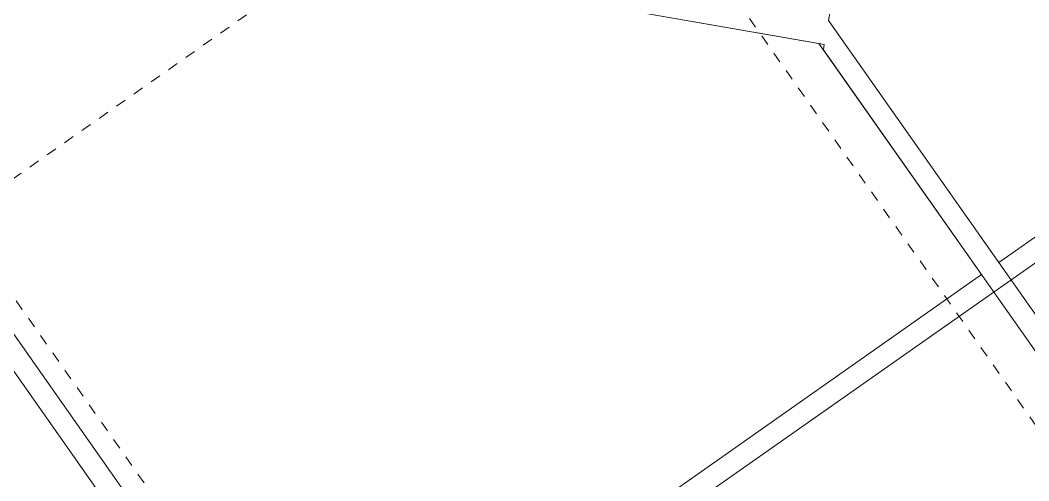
# Model space of a CAD drawing. Extents: x 274235 to 276654, y 142848 to 144425.
# Drawn here: x 275895.41 to 275904.94, y 143116.4 to 143120.75 of the extents above; entities that cross this region are included whole.
import ezdxf

# ---------------------------------------------------------------- set-up
doc = ezdxf.new("R2010")
doc.units = 0
doc.header["$LTSCALE"] = 1.5
doc.linetypes.add('ACM-G-CENTER', pattern=[50.800000000000004, 31.75, -6.350000000000001, 6.350000000000001, -6.350000000000001])
doc.layers.get('0').update_dxf_attribs({"linetype": 'CONTINUOUS', "lineweight": 0})
doc.layers.add('_ACM-A-GRID', color=3, linetype='CONTINUOUS', lineweight=5)
doc.layers.add('_ACM-A-WALL-FULL', color=6, linetype='CONTINUOUS', lineweight=13)

# ---------------------------------------------------------------- blocks, each defined once
blk = doc.blocks.new('BASEMENT20250512')
at = {"layer": '_ACM-A-WALL-FULL', "lineweight": 9}
for p, q in [((656204.1246721394, 657035.4314541002), (656204.1246721394, 662804.565608038)), ((659595.502747335, 653644.0533789039), (656204.1246721395, 657035.4314541002)), ((653404.1246721392, 656804.5656080382), (656152.1478057271, 656804.5656080382)), ((656152.1478057271, 656804.5656080381), (659454.0813910977, 653502.6320226666))]:
    blk.add_line(p, q, dxfattribs=at)
blk = doc.blocks.new('5f0512')
at = {"layer": '_ACM-A-GRID', "linetype": 'ACM-G-CENTER'}
for p, q in [((-376274.424225076, -41943.23660716298), (-311051.5573572834, -107166.1034749678)), ((-381365.5930496191, -47034.40543170681), (-316142.7261818273, -112257.2722995107)), ((-331180.9078996074, -56019.09073040704), (-359787.1540851956, -84625.33691598987))]:
    blk.add_line(p, q, dxfattribs=at)
at = {"layer": '_ACM-A-WALL-FULL', "lineweight": 18}
for p, q in [((-343999.9987791074, -73369.13391571376), (-343999.9987791074, -67599.99976177607)), ((-347538.2671595415, -81144.57403426804), (-336931.6654417421, -70537.97231646813)), ((-337214.5081542166, -70537.97231646813), (-342022.8342662849, -75346.29842853663)), ((-342022.8342662849, -75346.29842853663), (-343999.9987791074, -73369.13391571376)), ((-346799.9987791076, -73599.99976177583), (-343999.9987791074, -73599.99976177583)), ((-343999.9987791074, -73599.99976177583), (-343999.9987791074, -73651.97662818828)), ((-343999.9987791074, -73651.97662818828), (-342164.2556225222, -75487.719784774)), ((-342164.2556225222, -75487.719784774), (-347679.6885157787, -81003.15267803078)), ((-347679.6885157787, -81003.15267803078), (-351639.4864690304, -77043.35472477821)), ((-351780.9078252683, -77184.77608101489), (-346406.8963096433, -82558.78759664111))]:
    blk.add_line(p, q, dxfattribs=at)

msp = doc.modelspace()

# ---------------------------------------------------------------- block references
at = {"xscale": 0.0009999999999999994, "yscale": 0.001, "zscale": 0.001, "rotation": 350.1075696352769}
msp.add_blockref('BASEMENT20250512', (275143.7222229671, 142586.2208173259), dxfattribs=at)

# ---------------------------------------------------------------- next in the draw order: block references
msp.add_blockref('5f0512', (276254.5380815538, 143133.931731411), dxfattribs=at)

doc.saveas('drawing.dxf')
